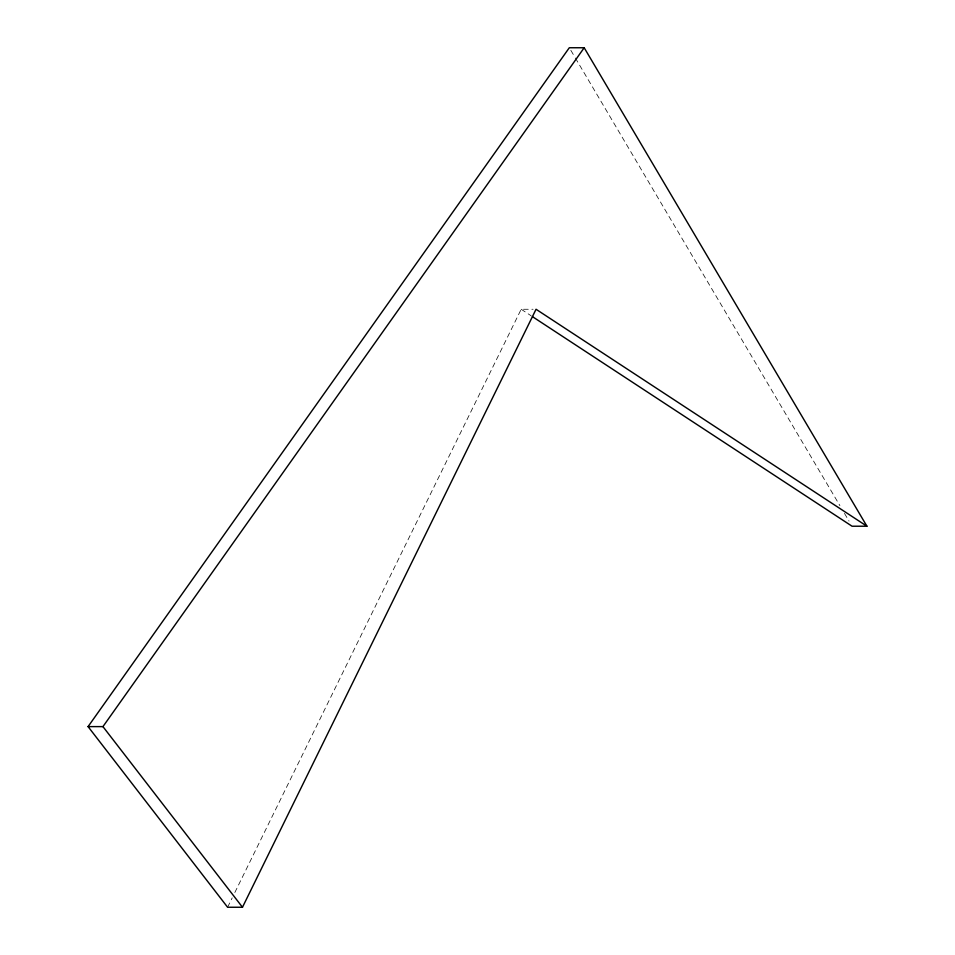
<?xml version="1.0" encoding="UTF-8"?>
<svg xmlns="http://www.w3.org/2000/svg" width="955" height="955" viewBox="0 0 955 955"><rect width="100%" height="100%" fill="white"/><g stroke="black" fill="none" stroke-linecap="round" stroke-linejoin="round"><path stroke-width="0.72" stroke-dasharray="4.78 3.58" d="M227.6 907.25L232.196 897.891M234.835 892.531L521.179 309.265L533.081 309.265M521.179 309.265L531.135 315.783M570.827 50.317L574.624 56.727M575.376 58.016L839.923 505.696M844.471 513.384L849.019 521.084"/><path stroke-width="1.43" d="M866.925 526.217L584.185 47.75L569.311 47.75L88.075 726.612L227.6 907.25L242.475 907.25L536.053 309.265L866.925 526.217L852.051 526.217L532.377 316.594M88.075 726.612L102.949 726.612L584.185 47.75M102.949 726.612L242.475 907.25"/></g></svg>
